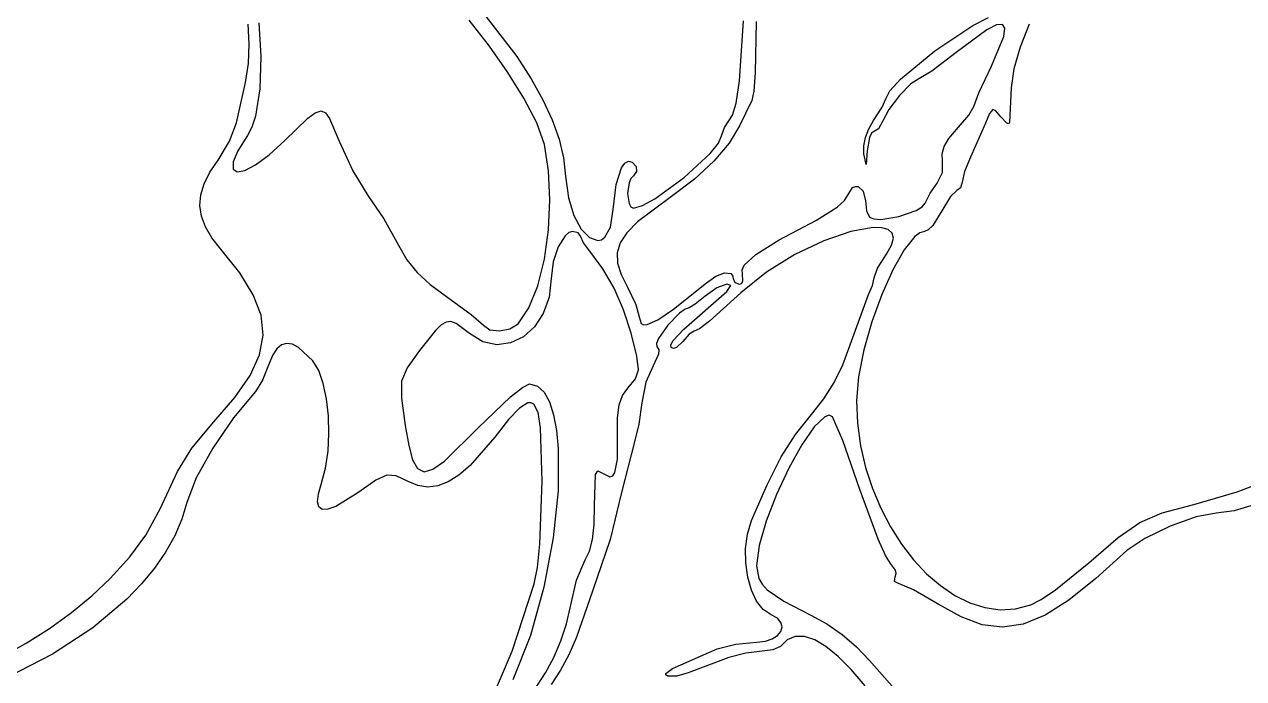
# Model space of a CAD drawing. Extents: x 56 to 1033, y 17 to 979.
# Drawn here: x 395.6 to 518, y 823.6 to 889.3 of the extents above; entities that cross this region are included whole.
import ezdxf

# ---------------------------------------------------------------- set-up
doc = ezdxf.new("R2010")
doc.units = 0

msp = doc.modelspace()

# ---------------------------------------------------------------- linework, layer by layer
at = {"layer": 'Layer 1'}
for p, q in [((441.27674, 890.911794), (445.005705, 886.050294)), ((419.141747, 889.44963), (419.348044, 886.0599)), ((442.265152, 887.104151), (440.250545, 889.703175)), ((467.356376, 883.613271), (467.767995, 889.6463)), ((469.03937, 889.58889), (468.951255, 884.414492)), ((490.785604, 889.176723), (492.35497, 889.983473)), ((418.175727, 887.32899), (418.061565, 889.295281)), ((486.96526, 886.625566), (490.785604, 889.176723)), ((492.182098, 888.738054), (489.11136, 886.4553)), ((493.154555, 889.228836), (492.182098, 888.738054)), ((493.760341, 889.282531), (493.154555, 889.228836)), ((494.00591, 888.896622), (493.760341, 889.282531)), ((493.897716, 888.068591), (494.00591, 888.896622)), ((496.440159, 889.294822), (495.520766, 887.007039)), ((418.091172, 885.360062), (418.175727, 887.32899)), ((444.108414, 884.469022), (442.265152, 887.104151)), ((492.64585, 885.07609), (493.897716, 888.068591)), ((495.520766, 887.007039), (494.884177, 884.830932)), ((419.348044, 886.0599), (419.245965, 882.821808)), ((445.005705, 886.050294), (446.456389, 883.821964)), ((483.532351, 883.787356), (486.96526, 886.625566)), ((489.11136, 886.4553), (486.674904, 884.583117)), ((417.7954, 883.448), (418.091172, 885.360062)), ((486.674904, 884.583117), (485.35504, 883.80442)), ((491.397112, 882.421016), (492.64585, 885.07609)), ((494.884177, 884.830932), (494.6151, 882.921295)), ((416.90006, 879.38676), (417.7954, 883.448)), ((445.719993, 881.871937), (444.108414, 884.469022)), ((446.456389, 883.821964), (447.642406, 881.706703)), ((467.032678, 881.390735), (467.356376, 883.613271)), ((468.951255, 884.414492), (468.798457, 882.595398)), ((482.447279, 882.62179), (483.532351, 883.787356)), ((484.54982, 883.320412), (483.425606, 882.157829)), ((485.35504, 883.80442), (484.54982, 883.320412)), ((419.245965, 882.821808), (418.801255, 880.064659)), ((468.798457, 882.595398), (468.59275, 881.6363)), ((482.04238, 881.81788), (482.447279, 882.62179)), ((483.425606, 882.157829), (482.353496, 880.750834)), ((490.87586, 881.03933), (491.397112, 882.421016)), ((494.6151, 882.921295), (494.46549, 879.421485)), ((447.03955, 879.387045), (445.719993, 881.871937)), ((447.642406, 881.706703), (448.572154, 879.688103)), ((466.64768, 880.179484), (467.032678, 881.390735)), ((468.59275, 881.6363), (467.36109, 879.09178)), ((480.82498, 879.62576), (481.684765, 880.974934)), ((481.684765, 880.974934), (482.04238, 881.81788)), ((490.366348, 880.162462), (490.87586, 881.03933)), ((418.801255, 880.064659), (418.439709, 878.969345)), ((421.73827, 877.619605), (424.049952, 879.857277)), ((424.049952, 879.857277), (424.801145, 880.414408)), ((424.801145, 880.414408), (425.371665, 880.595896)), ((425.371665, 880.595896), (425.828332, 880.40086)), ((425.828332, 880.40086), (426.237963, 879.82842)), ((426.237963, 879.82842), (427.1834, 877.547805)), ((448.572154, 879.688103), (449.254032, 877.749757)), ((465.871385, 878.919388), (466.64768, 880.179484)), ((482.353496, 880.750834), (481.70459, 879.53359)), ((489.14519, 878.72104), (490.366348, 880.162462)), ((492.464185, 880.34428), (492.05912, 879.380905)), ((492.769534, 880.735189), (492.464185, 880.34428)), ((493.100284, 880.604898), (492.769534, 880.735189)), ((493.58155, 880.004675), (493.100284, 880.604898)), ((494.184316, 879.364101), (493.58155, 880.004675)), ((416.191659, 877.564076), (416.90006, 879.38676)), ((418.439709, 878.969345), (417.97966, 878.117755)), ((447.782604, 877.209568), (447.03955, 879.387045)), ((465.54851, 878.085554), (465.871385, 878.919388)), ((467.36109, 879.09178), (466.318237, 877.354003)), ((479.994862, 877.939496), (480.329264, 878.795856)), ((480.329264, 878.795856), (480.82498, 879.62576)), ((480.82451, 878.50269), (480.604237, 878.351623)), ((481.309651, 878.805519), (480.82451, 878.50269)), ((481.70459, 879.53359), (481.309651, 878.805519)), ((488.382666, 877.814163), (489.14519, 878.72104)), ((492.05912, 879.380905), (490.53462, 875.951845)), ((494.379601, 879.295983), (494.184316, 879.364101)), ((494.46549, 879.421485), (494.379601, 879.295983)), ((415.04483, 875.66352), (416.191659, 877.564076)), ((417.97966, 878.117755), (417.015014, 876.590957)), ((420.163589, 876.17366), (421.73827, 877.619605)), ((427.1834, 877.547805), (428.558971, 874.581026)), ((448.211647, 874.57289), (447.782604, 877.209568)), ((449.254032, 877.749757), (449.696438, 875.875256)), ((464.426416, 876.321123), (465.244223, 877.343573)), ((466.318237, 877.354003), (464.787801, 875.546101)), ((465.244223, 877.343573), (465.54851, 878.085554)), ((479.832544, 877.093541), (479.994862, 877.939496)), ((480.410592, 877.940304), (480.18689, 876.58819)), ((480.604237, 878.351623), (480.410592, 877.940304)), ((487.904997, 877.013722), (488.382666, 877.814163)), ((417.015014, 876.590957), (416.554394, 875.470114)), ((418.810405, 875.171114), (420.163589, 876.17366)), ((461.820574, 873.902568), (464.426416, 876.321123)), ((479.85308, 876.29485), (479.832544, 877.093541)), ((480.074956, 875.20624), (479.85308, 876.29485)), ((480.18689, 876.58819), (480.074956, 875.20624)), ((487.698375, 876.288931), (487.904997, 877.013722)), ((487.74899, 875.609), (487.698375, 876.288931)), ((414.225941, 874.4419), (415.04483, 875.66352)), ((416.554394, 875.470114), (416.550711, 874.761468)), ((416.550711, 874.761468), (416.956877, 874.471259)), ((417.725805, 874.605727), (418.810405, 875.171114)), ((449.696438, 875.875256), (449.90777, 874.048194)), ((454.982291, 873.209133), (455.529707, 874.89145)), ((455.529707, 874.89145), (455.866375, 875.361364)), ((455.866375, 875.361364), (456.228665, 875.553035)), ((456.228665, 875.553035), (456.604318, 875.443401)), ((456.604318, 875.443401), (456.98107, 875.009404)), ((456.98107, 875.009404), (457.044499, 874.513423)), ((464.787801, 875.546101), (462.838957, 873.739934)), ((487.734395, 874.414617), (487.74899, 875.609)), ((490.53462, 875.951845), (489.945671, 874.528491)), ((413.64939, 873.285305), (414.225941, 874.4419)), ((416.956877, 874.471259), (417.725805, 874.605727)), ((428.558971, 874.581026), (430.08647, 872.098815)), ((448.343646, 871.657396), (448.211647, 874.57289)), ((449.90777, 874.048194), (450.198672, 871.883435)), ((456.46577, 873.813386), (456.283154, 873.380849)), ((456.72128, 874.090994), (456.46577, 873.813386)), ((457.044499, 874.513423), (456.72128, 874.090994)), ((458.871642, 871.765395), (461.820574, 873.902568)), ((462.838957, 873.739934), (460.54088, 872.00736)), ((487.21289, 873.32888), (487.734395, 874.414617)), ((489.945671, 874.528491), (489.70071, 873.448255)), ((413.315698, 872.176059), (413.64939, 873.285305)), ((454.68451, 870.690564), (454.982291, 873.209133)), ((456.283154, 873.380849), (456.136751, 872.28763)), ((478.25102, 872.14153), (478.715416, 872.890955)), ((478.715416, 872.890955), (479.000535, 873.022128)), ((479.000535, 873.022128), (479.289033, 873.001546)), ((479.289033, 873.001546), (479.78046, 872.536927)), ((479.78046, 872.536927), (479.99829, 871.56072)), ((486.00197, 871.34517), (486.499231, 872.32891)), ((486.499231, 872.32891), (487.21289, 873.32888)), ((489.17876, 872.612365), (488.522724, 872.006715)), ((489.54739, 872.857904), (489.17876, 872.612365)), ((489.70071, 873.448255), (489.54739, 872.857904)), ((413.225385, 871.096491), (413.315698, 872.176059)), ((413.378972, 870.028928), (413.225385, 871.096491)), ((430.08647, 872.098815), (431.66092, 869.749026)), ((448.195569, 868.643466), (448.343646, 871.657396)), ((450.198672, 871.883435), (450.757347, 870.090534)), ((456.136751, 872.28763), (456.282363, 871.284624)), ((456.282363, 871.284624), (456.464765, 870.964852)), ((456.72028, 870.845114), (457.624974, 871.094674)), ((460.54088, 872.00736), (457.136177, 869.445459)), ((457.624974, 871.094674), (458.871642, 871.765395)), ((477.180675, 870.935755), (477.892653, 871.59438)), ((477.892653, 871.59438), (478.25102, 872.14153)), ((479.99829, 871.56072), (480.123399, 870.570375)), ((485.689995, 870.968397), (486.00197, 871.34517)), ((488.522724, 872.006715), (487.6784, 870.550595)), ((413.77698, 868.955695), (413.378972, 870.028928)), ((450.757347, 870.090534), (451.49365, 868.732857)), ((454.412242, 868.921663), (454.68451, 870.690564)), ((456.464765, 870.964852), (456.72028, 870.845114)), ((475.10836, 869.61562), (477.180675, 870.935755)), ((480.123399, 870.570375), (480.40039, 869.93394)), ((480.40039, 869.93394), (480.835051, 869.745269)), ((481.532368, 869.707963), (483.341393, 869.993332)), ((483.341393, 869.993332), (485.080311, 870.601813)), ((485.080311, 870.601813), (485.689995, 870.968397)), ((487.6784, 870.550595), (486.758976, 869.094454)), ((414.419929, 867.85912), (413.77698, 868.955695)), ((431.66092, 869.749026), (433.14939, 867.100625)), ((447.784381, 865.711484), (448.195569, 868.643466)), ((451.49365, 868.732857), (452.317436, 867.873767)), ((453.866877, 867.904805), (454.412242, 868.921663)), ((457.136177, 869.445459), (456.073604, 868.368835)), ((471.351104, 867.644995), (475.10836, 869.61562)), ((480.771034, 868.877409), (478.536379, 868.482573)), ((481.633158, 868.856309), (480.771034, 868.877409)), ((480.835051, 869.745269), (481.532368, 869.707963)), ((482.282311, 868.678116), (481.633158, 868.856309)), ((482.686365, 868.334266), (482.282311, 868.678116)), ((486.301497, 868.651492), (485.92233, 868.488805)), ((486.758976, 869.094454), (486.301497, 868.651492)), ((415.30834, 866.72153), (414.419929, 867.85912)), ((449.858339, 868.063168), (449.164419, 866.961623)), ((450.23864, 868.376886), (449.858339, 868.063168)), ((450.6211, 868.48876), (450.23864, 868.376886)), ((451.178387, 868.348338), (450.6211, 868.48876)), ((451.41019, 868.01074), (451.178387, 868.348338)), ((451.713009, 867.332529), (451.41019, 868.01074)), ((452.317436, 867.873767), (453.13856, 867.576628)), ((453.13856, 867.576628), (453.519954, 867.658592)), ((453.519954, 867.658592), (453.866877, 867.904805)), ((456.073604, 868.368835), (455.403024, 867.357196)), ((468.991177, 866.187142), (471.351104, 867.644995)), ((475.83536, 867.562097), (472.924992, 866.184476)), ((478.536379, 868.482573), (475.83536, 867.562097)), ((482.630672, 867.115355), (482.813194, 867.8162)), ((482.813194, 867.8162), (482.686365, 868.334266)), ((484.965736, 867.995538), (483.881224, 866.646178)), ((485.464944, 868.361412), (484.965736, 867.995538)), ((485.92233, 868.488805), (485.464944, 868.361412)), ((417.223559, 864.320921), (415.30834, 866.72153)), ((433.14939, 867.100625), (433.991535, 865.65781)), ((449.164419, 866.961623), (448.65976, 865.446965)), ((452.44107, 866.37315), (451.713009, 867.332529)), ((453.667332, 864.753626), (452.44107, 866.37315)), ((455.403024, 867.357196), (455.098543, 866.35712)), ((455.098543, 866.35712), (455.134266, 865.315181)), ((481.229215, 864.798941), (482.10667, 866.22317)), ((482.10667, 866.22317), (482.630672, 867.115355)), ((483.881224, 866.646178), (482.747533, 864.636385)), ((433.991535, 865.65781), (435.023511, 864.37062)), ((447.127051, 863.041831), (447.784381, 865.711484)), ((448.65976, 865.446965), (448.46478, 863.78204)), ((455.134266, 865.315181), (455.4843, 864.177956)), ((467.628884, 864.641839), (467.826342, 865.095789)), ((467.826342, 865.095789), (468.991177, 866.187142)), ((472.924992, 866.184476), (470.062291, 864.418199)), ((418.572489, 862.129801), (417.223559, 864.320921)), ((435.023511, 864.37062), (436.318477, 863.160538)), ((448.46478, 863.78204), (448.255875, 861.898403)), ((454.775471, 862.809875), (453.667332, 864.753626)), ((455.4843, 864.177956), (456.12275, 862.89202)), ((464.03873, 863.33386), (464.987821, 864.010553)), ((464.987821, 864.010553), (465.85286, 864.32632)), ((465.85286, 864.32632), (466.482714, 864.256309)), ((466.482714, 864.256309), (466.662217, 864.068871)), ((466.662217, 864.068871), (466.72625, 863.77567)), ((466.72625, 863.77567), (466.910961, 863.359634)), ((470.062291, 864.418199), (467.50427, 862.33176)), ((467.65436, 864.22466), (467.628884, 864.641839)), ((467.702339, 863.491522), (467.65436, 864.22466)), ((480.70057, 863.062981), (480.86425, 863.82493)), ((480.86425, 863.82493), (481.229215, 864.798941)), ((482.747533, 864.636385), (481.643401, 862.161817)), ((436.318477, 863.160538), (437.94959, 861.949045)), ((446.240545, 860.814891), (447.127051, 863.041831)), ((455.726105, 860.620949), (454.775471, 862.809875)), ((456.12275, 862.89202), (456.954833, 861.156289)), ((460.727, 860.683), (464.03873, 863.33386)), ((465.079914, 862.841215), (463.91659, 862.00936)), ((466.101, 863.18677), (465.079914, 862.841215)), ((466.079515, 862.459203), (466.480501, 863.054409)), ((466.480501, 863.054409), (466.101, 863.18677)), ((466.910961, 863.359634), (467.35506, 863.18659)), ((467.35506, 863.18659), (467.573193, 863.2685)), ((467.573193, 863.2685), (467.702339, 863.491522)), ((480.30703, 862.14864), (480.70057, 863.062981)), ((419.352271, 860.076783), (418.572489, 862.129801)), ((437.94959, 861.949045), (440.439229, 860.157444)), ((448.255875, 861.898403), (447.675327, 860.260866)), ((461.79239, 858.68539), (466.079515, 862.459203)), ((463.91659, 862.00936), (462.928119, 861.177261)), ((467.50427, 862.33176), (464.342109, 859.466523)), ((478.47344, 857.09439), (480.30703, 862.14864)), ((481.643401, 862.161817), (480.647568, 859.418136)), ((419.560045, 858.090479), (419.352271, 860.076783)), ((440.439229, 860.157444), (441.68842, 859.066545)), ((445.14183, 859.211045), (446.240545, 860.814891)), ((447.675327, 860.260866), (446.792388, 858.916323)), ((456.47985, 858.2659), (455.726105, 860.620949)), ((456.954833, 861.156289), (457.30093, 859.92872)), ((459.166246, 859.619383), (460.72696, 860.68299)), ((461.356611, 860.29312), (460.1651, 859.071369)), ((460.72696, 860.68299), (460.727, 860.683)), ((461.900244, 860.684395), (461.356611, 860.29312)), ((462.32745, 860.83117), (461.900244, 860.684395)), ((462.928119, 861.177261), (462.32745, 860.83117)), ((437.433308, 859.103807), (436.855627, 858.539287)), ((437.934585, 859.397136), (437.433308, 859.103807)), ((438.413956, 859.43784), (437.934585, 859.397136)), ((438.925921, 859.244483), (438.413956, 859.43784)), ((440.26562, 858.22984), (438.925921, 859.244483)), ((441.68842, 859.066545), (442.322538, 858.616184)), ((444.31122, 858.699384), (445.14183, 859.211045)), ((446.792388, 858.916323), (445.676309, 857.911669)), ((457.30093, 859.92872), (457.494448, 859.251316)), ((457.494448, 859.251316), (457.744074, 859.126273)), ((457.744074, 859.126273), (458.102481, 859.145181)), ((458.102481, 859.145181), (459.166246, 859.619383)), ((460.1651, 859.071369), (459.242981, 857.754516)), ((464.342109, 859.466523), (463.359091, 858.726205)), ((480.647568, 859.418136), (479.838773, 856.601)), ((419.192952, 856.099499), (419.560045, 858.090479)), ((436.855627, 858.539287), (435.25306, 856.52242)), ((441.621745, 857.40599), (440.26562, 858.22984)), ((442.322538, 858.616184), (443.28413, 858.497447)), ((443.28413, 858.497447), (444.31122, 858.699384)), ((445.676309, 857.911669), (444.396341, 857.293799)), ((457.058959, 855.961138), (456.47985, 858.2659)), ((459.242981, 857.754516), (459.036089, 857.244363)), ((460.71844, 857.548028), (461.79239, 858.68539)), ((462.325584, 858.172309), (461.68493, 857.44489)), ((462.80819, 858.47486), (462.325584, 858.172309)), ((463.359091, 858.726205), (462.80819, 858.47486)), ((420.943921, 856.711718), (420.537512, 856.08858)), ((421.406121, 857.098336), (420.943921, 856.711718)), ((421.924124, 857.248434), (421.406121, 857.098336)), ((422.497943, 857.162013), (421.924124, 857.248434)), ((423.127592, 856.839075), (422.497943, 857.162013)), ((424.55443, 855.48365), (423.127592, 856.839075)), ((435.25306, 856.52242), (434.019094, 854.810045)), ((443.021736, 857.109607), (441.621745, 857.40599)), ((444.396341, 857.293799), (443.021736, 857.109607)), ((459.036089, 857.244363), (459.08032, 856.93116)), ((459.08032, 856.93116), (459.258319, 856.59976)), ((459.258319, 856.59976), (459.251214, 856.158399)), ((460.486999, 857.106787), (460.71844, 857.548028)), ((460.51512, 856.83161), (460.486999, 857.106787)), ((460.736333, 856.751093), (460.51512, 856.83161)), ((461.030627, 856.839881), (460.736333, 856.751093)), ((461.68493, 857.44489), (461.030627, 856.839881)), ((477.744736, 855.097066), (478.47344, 857.09439)), ((479.838773, 856.601), (479.295754, 853.90607)), ((418.248131, 854.032457), (419.192952, 856.099499)), ((420.18688, 855.22892), (419.499481, 853.554271)), ((420.537512, 856.08858), (420.18688, 855.22892)), ((425.137909, 854.52436), (424.55443, 855.48365)), ((457.217591, 854.591995), (457.058959, 855.961138)), ((459.251214, 856.158399), (458.69343, 855.00457)), ((416.722724, 851.817963), (418.248131, 854.032457)), ((425.597314, 853.232213), (425.137909, 854.52436)), ((434.019094, 854.810045), (433.457971, 853.456879)), ((456.928603, 853.684425), (457.217591, 854.591995)), ((458.69343, 855.00457), (457.968604, 853.348939)), ((476.880266, 853.317671), (477.744736, 855.097066)), ((419.499481, 853.554271), (418.8048, 852.43079)), ((425.926736, 851.691353), (425.597314, 853.232213)), ((433.457971, 853.456879), (433.43487, 851.758786)), ((444.398856, 851.874824), (445.595076, 852.824032)), ((445.595076, 852.824032), (446.28382, 853.17265)), ((446.28382, 853.17265), (447.086911, 852.960352)), ((447.086911, 852.960352), (447.758907, 852.349121)), ((455.615363, 852.007044), (456.16485, 852.76438)), ((456.16485, 852.76438), (456.928603, 853.684425)), ((457.968604, 853.348939), (457.56408, 851.27894)), ((475.838101, 851.681085), (476.880266, 853.317671)), ((479.295754, 853.90607), (479.09725, 851.529005)), ((414.61387, 849.38463), (416.722724, 851.817963)), ((418.8048, 852.43079), (416.593803, 849.789414)), ((426.120264, 849.985926), (425.926736, 851.691353)), ((433.43487, 851.758786), (433.81497, 849.01163)), ((441.15691, 848.75452), (444.398856, 851.874824)), ((447.758907, 852.349121), (448.30197, 851.377451)), ((455.283455, 851.066163), (455.615363, 852.007044)), ((474.57631, 850.11219), (475.838101, 851.681085)), ((479.09725, 851.529005), (479.205547, 849.226749)), ((445.291096, 850.749036), (444.191975, 849.594387)), ((446.129553, 851.275978), (445.291096, 850.749036)), ((446.461345, 851.29449), (446.129553, 851.275978)), ((446.740347, 851.144594), (446.461345, 851.29449)), ((447.156481, 850.324265), (446.740347, 851.144594)), ((447.410953, 848.784372), (447.156481, 850.324265)), ((448.30197, 851.377451), (448.718266, 850.083839)), ((455.134524, 849.781462), (455.283455, 851.066163)), ((457.56408, 851.27894), (457.272212, 849.152634)), ((412.423672, 846.715716), (414.61387, 849.38463)), ((416.593803, 849.789414), (414.515391, 846.734331)), ((426.171987, 848.200077), (426.120264, 849.985926)), ((444.191975, 849.594387), (442.79919, 847.84265)), ((448.718266, 850.083839), (449.009958, 848.506779)), ((455.13397, 847.99267), (455.134524, 849.781462)), ((457.272212, 849.152634), (456.8183, 847.36172)), ((472.969536, 848.110439), (474.57631, 850.11219)), ((475.93832, 849.889181), (474.868371, 848.86349)), ((476.36757, 850.032907), (475.93832, 849.889181)), ((476.70553, 849.88968), (476.36757, 850.032907)), ((477.729059, 847.513534), (476.70553, 849.88968)), ((479.205547, 849.226749), (479.519782, 846.972598)), ((426.075994, 846.417951), (426.171987, 848.200077)), ((433.81497, 849.01163), (434.169429, 846.994609)), ((437.766239, 845.436786), (441.15691, 848.75452)), ((442.79919, 847.84265), (440.339964, 845.001557)), ((447.56692, 843.42342), (447.410953, 848.784372)), ((449.009958, 848.506779), (449.17921, 846.684766)), ((455.116995, 845.638784), (455.13397, 847.99267)), ((471.539305, 845.853529), (472.969536, 848.110439)), ((474.868371, 848.86349), (473.62052, 847.057849)), ((410.9741, 844.37747), (412.423672, 846.715716)), ((414.515391, 846.734331), (412.860979, 843.737953)), ((434.169429, 846.994609), (434.566915, 845.548825)), ((449.17921, 846.684766), (449.159052, 842.459863)), ((456.8183, 847.36172), (455.53513, 842.27513)), ((473.62052, 847.057849), (472.319609, 844.717497)), ((479.44744, 842.56848), (477.729059, 847.513534)), ((479.519782, 846.972598), (480.023971, 844.785328)), ((425.826375, 844.723694), (426.075994, 846.417951)), ((434.566915, 845.548825), (435.066383, 844.672216)), ((436.607089, 844.618261), (437.766239, 845.436786)), ((454.872454, 844.286436), (455.116995, 845.638784)), ((470.127329, 843.060225), (471.539305, 845.853529)), ((409.275163, 840.689895), (410.9741, 844.37747)), ((425.41722, 843.20145), (425.826375, 844.723694)), ((435.066383, 844.672216), (435.726789, 844.362716)), ((435.726789, 844.362716), (436.607089, 844.618261)), ((440.339964, 845.001557), (439.213779, 844.028238)), ((452.906681, 844.076608), (453.147265, 844.455413)), ((453.147265, 844.455413), (453.56354, 844.26043)), ((453.56354, 844.26043), (454.366063, 843.854145)), ((454.654132, 843.960376), (454.872454, 844.286436)), ((472.319609, 844.717497), (471.090475, 842.087675)), ((480.023971, 844.785328), (480.70213, 842.683713)), ((412.860979, 843.737953), (411.92198, 841.27269)), ((425.110369, 842.142948), (425.41722, 843.20145)), ((430.86109, 843.49847), (429.06307, 842.24575)), ((431.985802, 844.033294), (430.86109, 843.49847)), ((432.910044, 843.955749), (431.985802, 844.033294)), ((434.10665, 843.37136), (432.910044, 843.955749)), ((435.100775, 842.96332), (434.10665, 843.37136)), ((436.095789, 842.818424), (435.100775, 842.96332)), ((438.139529, 843.344319), (437.104453, 842.943235)), ((439.213779, 844.028238), (438.139529, 843.344319)), ((447.342081, 837.082185), (447.56692, 843.42342)), ((452.80543, 840.95715), (452.906681, 844.076608)), ((454.366063, 843.854145), (454.654132, 843.960376)), ((468.57532, 839.44929), (470.127329, 843.060225)), ((517.313655, 842.337385), (519.147259, 843.034161)), ((425.021356, 841.352753), (425.110369, 842.142948)), ((429.06307, 842.24575), (426.844108, 840.874944)), ((437.104453, 842.943235), (436.095789, 842.818424)), ((449.159052, 842.459863), (448.675105, 837.717088)), ((455.53513, 842.27513), (454.3712, 837.56247)), ((471.090475, 842.087675), (470.05796, 839.413621)), ((481.265989, 837.593981), (479.44744, 842.56848)), ((480.70213, 842.683713), (481.538274, 840.686529)), ((512.9694, 841.08709), (517.313655, 842.337385)), ((407.785494, 837.991799), (409.275163, 840.689895)), ((411.92198, 841.27269), (411.412318, 839.584191)), ((425.150201, 840.830861), (425.021356, 841.352753)), ((425.496927, 840.577265), (425.150201, 840.830861)), ((426.061556, 840.591961), (425.496927, 840.577265)), ((426.844108, 840.874944), (426.061556, 840.591961)), ((452.778484, 839.052583), (452.80543, 840.95715)), ((481.538274, 840.686529), (482.51642, 838.812552)), ((509.791052, 840.224936), (512.9694, 841.08709)), ((519.025566, 841.028071), (516.99532, 840.430595)), ((411.412318, 839.584191), (410.693321, 837.915352)), ((468.170721, 838.10591), (468.57532, 839.44929)), ((470.05796, 839.413621), (469.346902, 836.940576)), ((507.529584, 839.267411), (509.791052, 840.224936)), ((513.204223, 839.830098), (510.57711, 838.879532)), ((515.20603, 840.21216), (513.204223, 839.830098)), ((516.99532, 840.430595), (515.20603, 840.21216)), ((452.6226, 837.556433), (452.778484, 839.052583)), ((467.981482, 836.664678), (468.170721, 838.10591)), ((482.51642, 838.812552), (483.620584, 837.080556)), ((505.350674, 837.749368), (507.529584, 839.267411)), ((510.57711, 838.879532), (508.023265, 837.653893)), ((406.202965, 835.802539), (407.785494, 837.991799)), ((410.693321, 837.915352), (409.773559, 836.272523)), ((447.085461, 834.740881), (447.342081, 837.082185)), ((448.675105, 837.717088), (447.74468, 832.764405)), ((452.325446, 836.396406), (452.6226, 837.556433)), ((454.3712, 837.56247), (452.6293, 832.37211)), ((469.346902, 836.940576), (469.08214, 834.91378)), ((482.018033, 835.932812), (481.265989, 837.593981)), ((483.620584, 837.080556), (484.83478, 835.509317)), ((502.42, 835.20566), (505.350674, 837.749368)), ((508.023265, 837.653893), (506.24126, 836.44661)), ((404.22545, 833.64147), (406.202965, 835.802539)), ((409.773559, 836.272523), (408.661602, 834.662055)), ((451.87469, 835.50021), (452.325446, 836.396406)), ((467.99269, 835.197593), (467.981482, 836.664678)), ((482.53037, 835.14705), (482.018033, 835.932812)), ((506.24126, 836.44661), (503.128704, 833.624375)), ((408.661602, 834.662055), (407.366021, 833.0903)), ((446.74561, 833.11452), (447.085461, 834.740881)), ((451.019314, 833.476415), (451.87469, 835.50021)), ((468.189435, 833.776654), (467.99269, 835.197593)), ((469.08214, 834.91378), (469.308964, 833.630269)), ((483.021386, 834.490828), (482.53037, 835.14705)), ((483.074945, 834.136102), (483.021386, 834.490828)), ((484.83478, 835.509317), (486.143026, 834.117611)), ((499.080514, 832.506294), (502.42, 835.20566)), ((402.375996, 831.90123), (404.22545, 833.64147)), ((450.35743, 830.67874), (451.019314, 833.476415)), ((468.556805, 832.473857), (468.189435, 833.776654)), ((469.308964, 833.630269), (469.634746, 833.064456)), ((482.907591, 833.336264), (482.98078, 833.82163)), ((483.33259, 833.12809), (482.907591, 833.336264)), ((482.98078, 833.82163), (483.074945, 834.136102)), ((486.143026, 834.117611), (487.529336, 832.924213)), ((503.128704, 833.624375), (500.420513, 831.470625)), ((407.366021, 833.0903), (405.895388, 831.563608)), ((444.548561, 826.342827), (446.74561, 833.11452)), ((447.74468, 832.764405), (446.385091, 827.909772)), ((452.6293, 832.37211), (451.018514, 827.759586)), ((469.079888, 831.361202), (468.556805, 832.473857)), ((469.634746, 833.064456), (470.139662, 832.515085)), ((470.139662, 832.515085), (471.799572, 831.363106)), ((484.82091, 832.516228), (483.33259, 833.12809)), ((487.31636, 831.0663), (484.82091, 832.516228)), ((487.529336, 832.924213), (488.977727, 831.947898)), ((488.977727, 831.947898), (490.472215, 831.207441)), ((497.634035, 831.527049), (499.080514, 832.506294)), ((400.332344, 830.225021), (402.375996, 831.90123)), ((405.895388, 831.563608), (402.463244, 828.670817)), ((469.743774, 830.510687), (469.079888, 831.361202)), ((471.799572, 831.363106), (474.51403, 829.96921)), ((489.603363, 829.779143), (487.31636, 831.0663)), ((490.472215, 831.207441), (491.996815, 830.721618)), ((491.996815, 830.721618), (493.535544, 830.509204)), ((495.072417, 830.588975), (496.59145, 830.979705)), ((496.5914, 830.97965), (497.634035, 831.527049)), ((496.59145, 830.979705), (496.5914, 830.97965)), ((500.420513, 831.470625), (498.021211, 829.958217)), ((398.125482, 828.63142), (400.332344, 830.225021)), ((450.004374, 829.083249), (450.35743, 830.67874)), ((470.53355, 829.99431), (469.743774, 830.510687)), ((471.162053, 829.650599), (470.53355, 829.99431)), ((471.522174, 829.234068), (471.162053, 829.650599)), ((474.51403, 829.96921), (476.116555, 829.08777)), ((491.721874, 828.997614), (489.603363, 829.779143)), ((493.535544, 830.509204), (495.072417, 830.588975)), ((498.021211, 829.958217), (495.835321, 829.060008)), ((395.7864, 827.139006), (398.125482, 828.63142)), ((402.463244, 828.670817), (398.433736, 826.034493)), ((449.44624, 827.377878), (450.004374, 829.083249)), ((471.182155, 827.913244), (471.513235, 828.32882)), ((471.513235, 828.32882), (471.632905, 828.781284)), ((471.632905, 828.781284), (471.522174, 829.234068)), ((476.116555, 829.08777), (477.663011, 828.009127)), ((493.767368, 828.748854), (491.721874, 828.997614)), ((495.835321, 829.060008), (493.767368, 828.748854)), ((393.346087, 825.766356), (395.7864, 827.139006)), ((446.385091, 827.909772), (444.61365, 823.46115)), ((448.731543, 825.691882), (449.44624, 827.377878)), ((451.018514, 827.759586), (450.247485, 825.987449)), ((465.13405, 826.5817), (466.981767, 827.056199)), ((466.981767, 827.056199), (469.11036, 827.25355)), ((469.11036, 827.25355), (469.961727, 827.339039)), ((469.961727, 827.339039), (470.658656, 827.571128)), ((470.658656, 827.571128), (471.182155, 827.913244)), ((472.151814, 827.467933), (471.46826, 826.796)), ((472.957664, 827.801231), (472.151814, 827.467933)), ((473.87902, 827.799031), (472.957664, 827.801231)), ((474.909087, 827.464469), (473.87902, 827.799031)), ((476.041076, 826.800681), (474.909087, 827.464469)), ((477.663011, 828.009127), (479.107679, 826.768728)), ((398.433736, 826.034493), (393.875429, 823.705441)), ((442.51877, 821.56762), (444.548561, 826.342827)), ((450.247485, 825.987449), (449.415489, 824.430436)), ((460.652231, 824.605981), (465.13405, 826.5817)), ((467.98817, 826.139109), (466.311616, 825.718683)), ((469.37717, 826.30511), (467.98817, 826.139109)), ((470.720416, 826.470373), (469.37717, 826.30511)), ((471.46826, 826.796), (470.720416, 826.470373)), ((477.268192, 825.810802), (476.041076, 826.800681)), ((479.107679, 826.768728), (480.40484, 825.40202)), ((447.9088, 824.15452), (448.731543, 825.691882)), ((459.980665, 824.115322), (460.652231, 824.605981)), ((466.311616, 825.718683), (462.21902, 824.1516)), ((478.583644, 824.49797), (477.268192, 825.810802)), ((480.40484, 825.40202), (485.239618, 819.940858)), ((446.726972, 822.362291), (447.9088, 824.15447)), ((447.9088, 824.15447), (447.9088, 824.15452)), ((449.415489, 824.430436), (448.459619, 822.982826)), ((459.972221, 823.958576), (459.980665, 824.115322)), ((460.15724, 823.84728), (459.972221, 823.958576)), ((461.090604, 823.827319), (460.15724, 823.84728)), ((462.21902, 824.1516), (461.090604, 823.827319)), ((479.98064, 822.86532), (478.583644, 824.49797))]:
    msp.add_line(p, q, dxfattribs=at)

doc.saveas('drawing.dxf')
